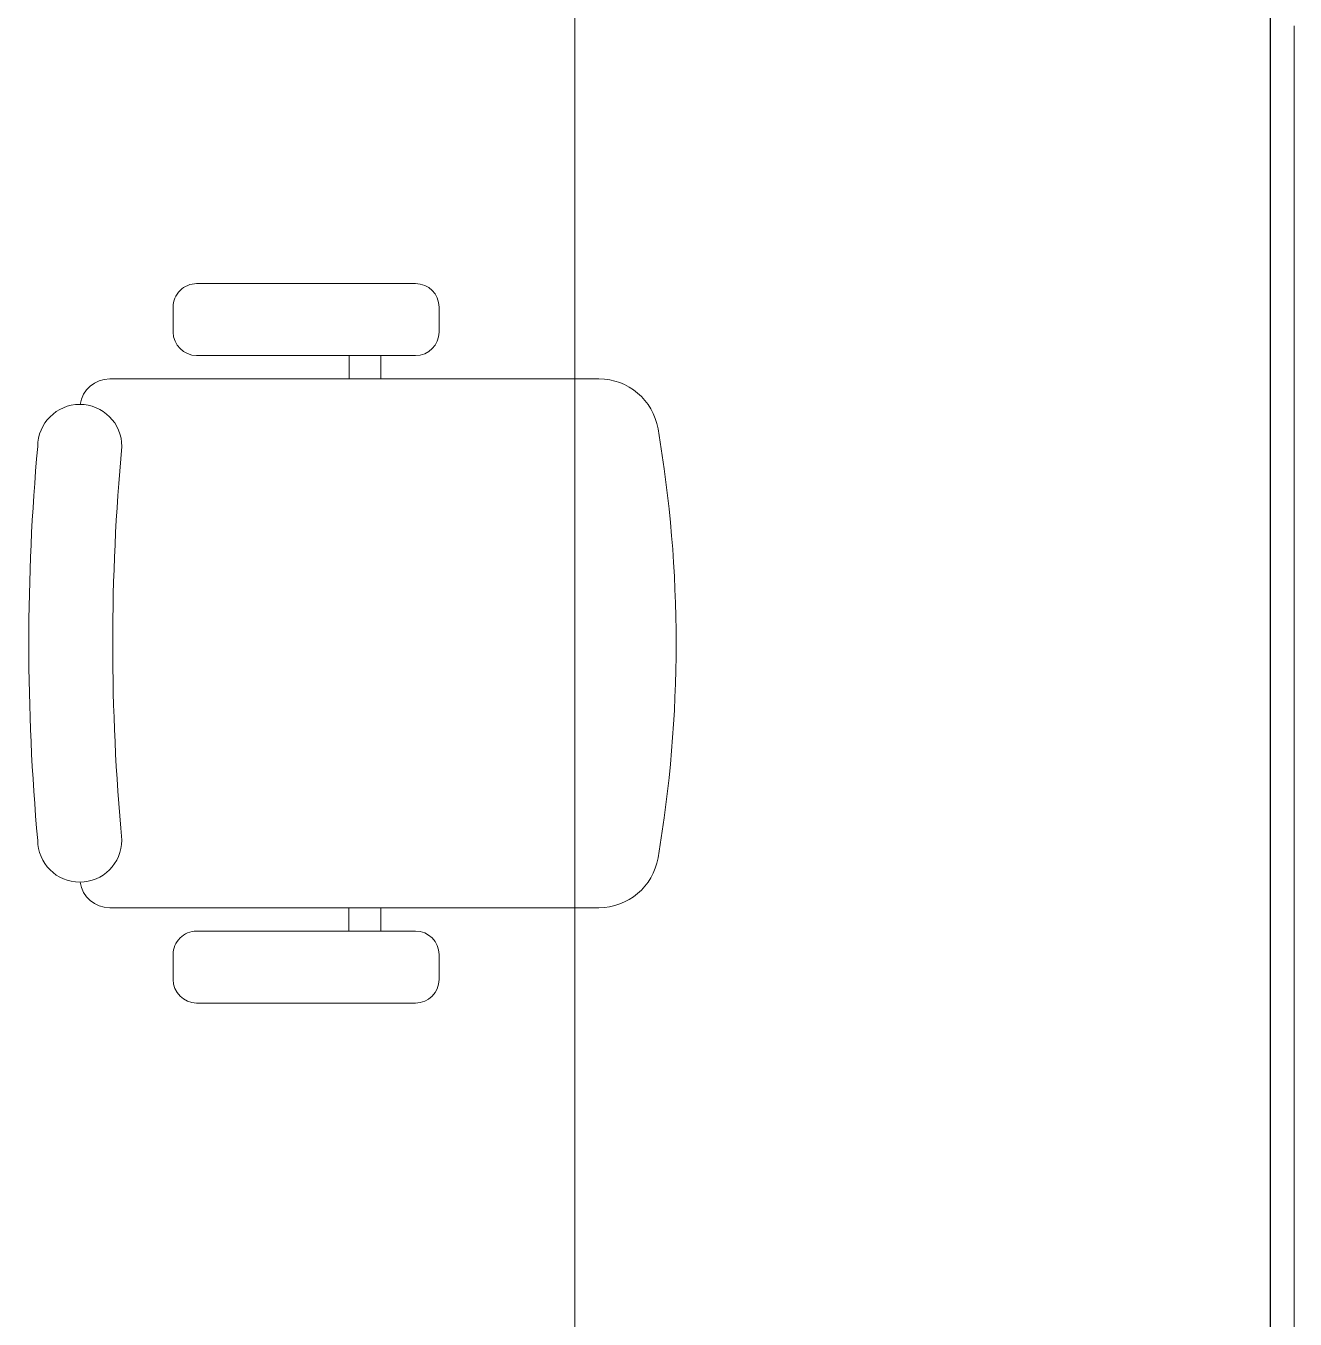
# Model space of a CAD drawing. Header units: metres. Extents: x -18745 to 220762, y -1579758 to -1356048.
# Drawn here: x 113975 to 115034, y -1434982 to -1433903 of the extents above; entities that cross this region are included whole.
import ezdxf

# ---------------------------------------------------------------- set-up
doc = ezdxf.new("R2010")
doc.units = ezdxf.units.M
doc.layers.get('0').update_dxf_attribs({"lineweight": 0})
doc.layers.add('A-100 - Copy$0$axes', color=8, linetype='Continuous')
for name, color, linetype, lineweight in [('A-100 - Copy$0$Medical Equipment and Furniture', 8, 'Continuous', 0), ('A-100 - Copy$0$NEW', 8, 'Continuous', 5), ('A-100 - Copy$0$Walls', 8, 'Continuous', 0)]:
    doc.layers.add(name, color=color, linetype=linetype, lineweight=lineweight)

# ---------------------------------------------------------------- blocks, each defined once
blk = doc.blocks.new('*X66')
for p, q in [((5, 3), (5, 3)), ((5, 3), (5, 3)), ((5, 3), (5, 3)), ((5, 3), (5, 3)), ((5, 3), (5, 3)), ((5, 3), (5, 3)), ((5, 3), (5, 3)), ((5, 3), (5, 3)), ((5, 3), (5, 3)), ((5, 3), (5, 3)), ((5, 3), (5, 3)), ((5, 3), (5, 3)), ((5, 3), (5, 3)), ((5, 3), (5, 3)), ((5, 3), (5, 3)), ((5, 3), (5, 3)), ((5, 3), (5, 3)), ((5, 3), (5, 3)), ((5, 3), (5, 3)), ((5, 3), (5, 3)), ((5, 3), (5, 3)), ((5, 3), (5, 3)), ((5, 3), (5, 3)), ((5, 3), (5, 3)), ((5, 3), (5, 3)), ((5, 3), (5, 3)), ((5, 3), (5, 3)), ((5, 3), (5, 3)), ((5, 3), (5, 3)), ((5, 3), (5, 3)), ((5, 3), (5, 3)), ((5, 3), (5, 3)), ((5, 3), (5, 3)), ((5, 3), (5, 3)), ((5, 3), (5, 3)), ((5, 3), (5, 3)), ((5, 3), (5, 3)), ((5, 3), (5, 3)), ((5, 3), (5, 3)), ((5, 3), (5, 3)), ((5, 3), (5, 3)), ((5, 3), (5, 3)), ((5, 3), (5, 3)), ((5, 3), (5, 3)), ((5, 3), (5, 3)), ((5, 3), (5, 3)), ((5, 3), (5, 3)), ((5, 3), (5, 3)), ((5, 3), (5, 3)), ((5, 3), (5, 3)), ((5, 3), (5, 3)), ((5, 3), (5, 3)), ((5, 3), (5, 3)), ((5, 3), (5, 3)), ((5, 3), (5, 3)), ((5, 3), (5, 3)), ((5, 3), (5, 3)), ((5, 3), (5, 3)), ((5, 3), (5, 3)), ((5, 3), (5, 3)), ((5, 3), (5, 3)), ((5, 3), (5, 3)), ((5, 3), (5, 3)), ((5, 3), (5, 3)), ((5, 3), (5, 3)), ((5, 3), (5, 3)), ((6, 3), (5, 3)), ((5, 3), (5, 3)), ((6, 3), (5, 3)), ((5, 3), (5, 3)), ((6, 3), (5, 3)), ((5, 3), (5, 3)), ((6, 3), (5, 3)), ((5, 3), (5, 3)), ((5, 3), (5, 3)), ((5, 3), (5, 3)), ((5, 3), (5, 3)), ((5, 3), (5, 3)), ((5, 3), (5, 3)), ((5, 3), (5, 3)), ((5, 3), (5, 3)), ((5, 3), (5, 3)), ((5, 3), (5, 3)), ((5, 3), (5, 3)), ((5, 3), (5, 3)), ((5, 3), (5, 3)), ((5, 3), (5, 3)), ((5, 3), (5, 3)), ((5, 3), (5, 3)), ((5, 3), (5, 3)), ((5, 3), (5, 3)), ((5, 3), (5, 3)), ((5, 3), (5, 3)), ((5, 3), (5, 3)), ((5, 3), (5, 3)), ((5, 3), (5, 3)), ((6, 3), (6, 3)), ((6, 3), (6, 3)), ((6, 3), (6, 3)), ((6, 3), (6, 3)), ((6, 3), (6, 3)), ((6, 3), (6, 3)), ((6, 3), (6, 3)), ((6, 3), (6, 3)), ((6, 3), (6, 3)), ((6, 3), (6, 3)), ((6, 3), (6, 3)), ((6, 3), (6, 3)), ((6, 3), (6, 3)), ((6, 3), (6, 3)), ((6, 3), (6, 3)), ((6, 3), (6, 3)), ((6, 3), (6, 3)), ((6, 3), (6, 3)), ((6, 3), (6, 3)), ((6, 3), (6, 3)), ((6, 3), (6, 3)), ((6, 3), (6, 3)), ((6, 3), (6, 3)), ((6, 3), (6, 3)), ((6, 3), (6, 3)), ((6, 3), (6, 3)), ((6, 3), (6, 3)), ((6, 3), (6, 3)), ((6, 3), (6, 3)), ((6, 3), (6, 3)), ((6, 3), (6, 3)), ((6, 3), (6, 3)), ((6, 3), (6, 3)), ((6, 3), (6, 3)), ((6, 3), (6, 3)), ((6, 3), (6, 3)), ((6, 3), (6, 3)), ((6, 3), (6, 3)), ((6, 3), (6, 3)), ((6, 3), (6, 3)), ((6, 3), (6, 3)), ((6, 3), (6, 3)), ((6, 3), (6, 3)), ((6, 3), (6, 3)), ((6, 3), (6, 3)), ((6, 3), (6, 3)), ((6, 3), (6, 3)), ((6, 3), (6, 3)), ((6, 3), (6, 3)), ((6, 3), (6, 3)), ((6, 3), (6, 3)), ((6, 3), (6, 3)), ((6, 3), (6, 3)), ((6, 3), (6, 3)), ((6, 3), (6, 3)), ((6, 3), (6, 3)), ((6, 3), (6, 3)), ((6, 3), (6, 3)), ((6, 3), (6, 3)), ((6, 3), (6, 3)), ((6, 3), (6, 3)), ((6, 3), (6, 3)), ((6, 3), (6, 3)), ((6, 3), (6, 3)), ((6, 3), (6, 3)), ((6, 3), (6, 3)), ((6, 3), (6, 3)), ((6, 3), (6, 3)), ((6, 3), (6, 3)), ((6, 3), (6, 3)), ((6, 3), (6, 3)), ((6, 3), (6, 3)), ((6, 3), (6, 3)), ((6, 3), (6, 3)), ((6, 3), (6, 3)), ((6, 3), (6, 3)), ((6, 3), (6, 3)), ((6, 3), (6, 3)), ((6, 3), (6, 3)), ((6, 3), (6, 3)), ((6, 3), (6, 3)), ((6, 3), (6, 3)), ((6, 3), (6, 3)), ((6, 3), (6, 3)), ((6, 3), (6, 3)), ((6, 3), (6, 3)), ((6, 3), (6, 3)), ((6, 3), (6, 3)), ((6, 3), (6, 3)), ((6, 3), (6, 3)), ((6, 3), (6, 3)), ((6, 3), (6, 3)), ((6, 3), (6, 3)), ((6, 3), (6, 3)), ((6, 3), (6, 3)), ((6, 3), (6, 3)), ((6, 3), (6, 3)), ((6, 3), (6, 3)), ((6, 3), (6, 3)), ((6, 3), (6, 3)), ((6, 3), (6, 3)), ((6, 3), (6, 3)), ((6, 3), (6, 3)), ((6, 3), (6, 3)), ((6, 3), (6, 3)), ((6, 3), (6, 3)), ((6, 3), (6, 3)), ((6, 3), (6, 3)), ((6, 3), (6, 3)), ((6, 3), (6, 3)), ((6, 3), (6, 3)), ((6, 3), (6, 3)), ((6, 3), (6, 3)), ((6, 3), (6, 3)), ((6, 3), (6, 3)), ((6, 3), (6, 3)), ((6, 3), (6, 3)), ((6, 3), (6, 3)), ((6, 3), (6, 3)), ((6, 3), (6, 3)), ((6, 3), (6, 3)), ((6, 3), (6, 3)), ((6, 3), (6, 3)), ((6, 3), (6, 3)), ((6, 3), (6, 3)), ((6, 3), (6, 3)), ((6, 3), (6, 3)), ((6, 3), (6, 3)), ((6, 3), (6, 3)), ((6, 3), (6, 3)), ((6, 3), (6, 3)), ((6, 3), (6, 3)), ((6, 3), (6, 3)), ((6, 3), (6, 3)), ((6, 3), (6, 3)), ((6, 3), (6, 3)), ((6, 3), (6, 3)), ((6, 3), (6, 3)), ((6, 3), (6, 3)), ((6, 3), (6, 3)), ((6, 3), (6, 3)), ((6, 3), (6, 3)), ((6, 3), (6, 3)), ((6, 3), (6, 3)), ((6, 3), (6, 3)), ((6, 3), (6, 3)), ((6, 3), (6, 3)), ((6, 3), (6, 3)), ((6, 3), (6, 3)), ((6, 3), (6, 3)), ((6, 3), (6, 3)), ((6, 3), (6, 3)), ((6, 3), (6, 3)), ((6, 3), (6, 3)), ((6, 3), (6, 3)), ((6, 3), (6, 3)), ((6, 3), (6, 3)), ((6, 3), (6, 3)), ((6, 3), (6, 3)), ((6, 3), (6, 3)), ((6, 3), (6, 3)), ((6, 3), (6, 3)), ((6, 3), (6, 3)), ((6, 3), (6, 3)), ((6, 3), (6, 3)), ((6, 3), (6, 3)), ((6, 3), (6, 3)), ((6, 3), (6, 3)), ((6, 3), (6, 3)), ((6, 3), (6, 3)), ((6, 3), (6, 3)), ((6, 3), (6, 3)), ((6, 3), (6, 3)), ((6, 3), (6, 3)), ((6, 3), (6, 3)), ((6, 3), (6, 3)), ((6, 3), (6, 3)), ((6, 3), (6, 3)), ((6, 3), (6, 3)), ((6, 3), (6, 3)), ((6, 3), (6, 3)), ((6, 3), (6, 3)), ((6, 3), (6, 3)), ((6, 3), (6, 3)), ((6, 3), (6, 3)), ((6, 3), (6, 3)), ((6, 3), (6, 3)), ((6, 3), (6, 3)), ((6, 3), (6, 3)), ((6, 3), (6, 3)), ((6, 3), (6, 3)), ((6, 3), (6, 3)), ((6, 3), (6, 3)), ((6, 3), (6, 3)), ((6, 3), (6, 3)), ((6, 3), (6, 3)), ((6, 3), (6, 3)), ((6, 3), (6, 3)), ((6, 3), (6, 3)), ((6, 3), (6, 3)), ((6, 3), (6, 3)), ((6, 3), (6, 3)), ((6, 3), (6, 3)), ((6, 3), (6, 3)), ((6, 3), (5, 3)), ((6, 3), (5, 3)), ((6, 3), (5, 3)), ((6, 3), (5, 3)), ((6, 3), (5, 3)), ((6, 3), (6, 3)), ((6, 3), (6, 3)), ((6, 3), (6, 3)), ((6, 3), (6, 3)), ((6, 3), (6, 3)), ((6, 3), (6, 3)), ((6, 3), (6, 3)), ((6, 3), (6, 3)), ((6, 3), (6, 3)), ((6, 3), (6, 3)), ((6, 3), (6, 3)), ((6, 3), (6, 3)), ((6, 3), (6, 3)), ((6, 3), (6, 3)), ((6, 3), (6, 3)), ((6, 3), (6, 3)), ((6, 3), (6, 3)), ((6, 3), (6, 3)), ((6, 3), (6, 3)), ((6, 3), (6, 3)), ((6, 3), (6, 3)), ((6, 3), (6, 3)), ((6, 3), (6, 3)), ((6, 3), (6, 3)), ((6, 3), (6, 3)), ((6, 3), (6, 3)), ((6, 3), (6, 3)), ((6, 3), (6, 3)), ((6, 3), (6, 3)), ((6, 3), (6, 3)), ((6, 3), (6, 3)), ((6, 3), (6, 3)), ((6, 3), (6, 3)), ((6, 3), (6, 3)), ((6, 3), (6, 3)), ((6, 3), (6, 3)), ((6, 3), (6, 3)), ((6, 3), (6, 3)), ((6, 3), (6, 3)), ((6, 3), (6, 3)), ((6, 3), (6, 3)), ((6, 3), (6, 3)), ((6, 3), (6, 3)), ((6, 3), (6, 3)), ((6, 3), (6, 3)), ((6, 3), (6, 3)), ((6, 3), (6, 3)), ((6, 3), (6, 3)), ((6, 3), (6, 3)), ((6, 3), (6, 3)), ((6, 3), (6, 3)), ((6, 3), (6, 3)), ((6, 3), (6, 3)), ((6, 3), (6, 3)), ((6, 3), (6, 3)), ((6, 3), (6, 3)), ((6, 3), (6, 3)), ((6, 3), (6, 3)), ((6, 3), (6, 3)), ((6, 3), (6, 3)), ((6, 3), (6, 3)), ((6, 3), (6, 3)), ((6, 3), (6, 3)), ((6, 3), (6, 3)), ((6, 3), (6, 3)), ((6, 3), (6, 3)), ((6, 3), (6, 3)), ((6, 3), (6, 3)), ((6, 3), (6, 3)), ((6, 3), (6, 3)), ((6, 3), (6, 3)), ((6, 3), (6, 3)), ((6, 3), (6, 3)), ((6, 3), (6, 3)), ((6, 3), (6, 3)), ((6, 3), (6, 3)), ((6, 3), (6, 3)), ((6, 3), (6, 3)), ((6, 3), (6, 3)), ((6, 3), (6, 3)), ((6, 3), (6, 3)), ((6, 3), (6, 3)), ((6, 3), (6, 3)), ((6, 3), (6, 3)), ((6, 3), (6, 3)), ((6, 3), (6, 3)), ((6, 3), (6, 3)), ((6, 3), (6, 3)), ((6, 3), (6, 3)), ((6, 3), (6, 3)), ((6, 3), (6, 3)), ((6, 3), (6, 3)), ((6, 3), (6, 3)), ((6, 3), (6, 3)), ((6, 3), (6, 3)), ((6, 3), (6, 3)), ((6, 3), (6, 3)), ((6, 3), (6, 3)), ((6, 3), (6, 3)), ((6, 3), (6, 3)), ((6, 3), (6, 3)), ((6, 3), (6, 3)), ((6, 3), (6, 3)), ((6, 3), (6, 3)), ((6, 3), (6, 3)), ((6, 3), (6, 3)), ((6, 3), (6, 3)), ((6, 3), (6, 3)), ((6, 3), (6, 3)), ((6, 3), (6, 3)), ((6, 3), (6, 3)), ((6, 3), (6, 3)), ((6, 3), (6, 3)), ((6, 3), (6, 3)), ((6, 3), (6, 3)), ((6, 3), (6, 3)), ((6, 3), (6, 3)), ((6, 3), (6, 3)), ((6, 3), (6, 3)), ((6, 3), (6, 3)), ((6, 3), (6, 3)), ((6, 3), (6, 3)), ((6, 3), (6, 3)), ((6, 3), (6, 3)), ((6, 3), (6, 3)), ((6, 3), (6, 3)), ((6, 3), (6, 3)), ((6, 3), (6, 3)), ((6, 3), (6, 3)), ((6, 3), (6, 3)), ((6, 3), (6, 3)), ((6, 3), (6, 3)), ((6, 3), (6, 3)), ((6, 3), (6, 3)), ((6, 3), (6, 3)), ((6, 3), (6, 3)), ((6, 3), (6, 3)), ((6, 3), (6, 3)), ((6, 3), (6, 3)), ((6, 3), (6, 3)), ((6, 3), (6, 3)), ((6, 3), (6, 3)), ((6, 3), (6, 3)), ((6, 3), (6, 3)), ((6, 3), (6, 3)), ((6, 3), (6, 3)), ((6, 3), (6, 3)), ((6, 3), (6, 3)), ((6, 3), (6, 3)), ((6, 3), (6, 3)), ((6, 3), (6, 3)), ((6, 3), (6, 3)), ((6, 3), (6, 3)), ((6, 3), (6, 3)), ((6, 3), (6, 3)), ((6, 3), (6, 3)), ((6, 3), (6, 3)), ((6, 3), (6, 3)), ((6, 3), (6, 3)), ((6, 3), (6, 3)), ((6, 3), (6, 3)), ((6, 3), (6, 3)), ((6, 3), (6, 3)), ((6, 3), (6, 3)), ((6, 3), (6, 3)), ((6, 3), (6, 3)), ((6, 3), (6, 3)), ((6, 3), (6, 3)), ((6, 3), (6, 3)), ((6, 3), (6, 3)), ((6, 3), (6, 3)), ((6, 3), (6, 3)), ((6, 3), (6, 3)), ((6, 3), (6, 3)), ((6, 3), (6, 3)), ((6, 3), (6, 3)), ((6, 3), (6, 3)), ((6, 3), (6, 3)), ((6, 3), (6, 3)), ((6, 3), (6, 3)), ((6, 3), (6, 3)), ((6, 3), (6, 3)), ((6, 3), (6, 3)), ((6, 3), (6, 3)), ((6, 3), (6, 3)), ((6, 3), (6, 3)), ((6, 3), (6, 3)), ((6, 3), (6, 3)), ((6, 3), (6, 3)), ((6, 3), (6, 3)), ((6, 3), (6, 3)), ((6, 3), (6, 3)), ((6, 3), (6, 3)), ((6, 3), (6, 3)), ((6, 3), (6, 3)), ((6, 3), (6, 3)), ((6, 3), (6, 3)), ((6, 3), (6, 3)), ((6, 3), (6, 3)), ((6, 3), (6, 3)), ((6, 3), (6, 3)), ((6, 3), (6, 3)), ((6, 3), (6, 3)), ((6, 3), (6, 3)), ((6, 3), (6, 3)), ((6, 3), (6, 3)), ((6, 3), (6, 3)), ((6, 3), (6, 3)), ((6, 3), (6, 3)), ((6, 3), (6, 3)), ((6, 3), (6, 3)), ((6, 3), (6, 3)), ((6, 3), (6, 3)), ((6, 3), (6, 3)), ((6, 3), (6, 3)), ((6, 3), (6, 3)), ((6, 3), (6, 3)), ((6, 3), (6, 3)), ((6, 3), (6, 3)), ((6, 3), (6, 3)), ((6, 3), (6, 3)), ((6, 3), (6, 3)), ((6, 3), (6, 3)), ((6, 3), (6, 3)), ((6, 3), (6, 3)), ((6, 3), (6, 3)), ((6, 3), (6, 3)), ((6, 3), (6, 3)), ((6, 3), (6, 3)), ((6, 3), (6, 3)), ((6, 3), (6, 3)), ((6, 3), (6, 3)), ((6, 3), (6, 3)), ((6, 3), (6, 3)), ((6, 3), (6, 3)), ((6, 3), (6, 3)), ((6, 3), (6, 3)), ((6, 3), (6, 3)), ((6, 3), (6, 3)), ((6, 3), (6, 3)), ((6, 3), (6, 3)), ((6, 3), (6, 3)), ((6, 3), (6, 3)), ((6, 3), (6, 3)), ((6, 3), (6, 3)), ((6, 3), (6, 3)), ((6, 3), (6, 3)), ((6, 3), (6, 3)), ((6, 3), (6, 3)), ((6, 3), (6, 3)), ((6, 3), (6, 3)), ((6, 3), (6, 3)), ((6, 3), (6, 3)), ((6, 3), (6, 3)), ((6, 3), (6, 3)), ((6, 3), (6, 3)), ((6, 3), (6, 3)), ((6, 3), (6, 3)), ((6, 3), (6, 3)), ((6, 3), (6, 3)), ((6, 3), (6, 3)), ((6, 3), (6, 3)), ((6, 3), (6, 3)), ((6, 3), (6, 3)), ((6, 3), (6, 3)), ((6, 3), (6, 3)), ((6, 3), (6, 3)), ((6, 3), (6, 3)), ((6, 3), (6, 3)), ((6, 3), (6, 3)), ((6, 3), (6, 3)), ((6, 3), (6, 3)), ((6, 3), (6, 3)), ((6, 3), (6, 3)), ((6, 3), (6, 3)), ((6, 3), (6, 3)), ((6, 3), (6, 3)), ((6, 3), (6, 3)), ((6, 3), (6, 3)), ((6, 3), (6, 3)), ((6, 3), (6, 3)), ((6, 3), (6, 3)), ((6, 3), (6, 3)), ((6, 3), (6, 3)), ((6, 3), (6, 3)), ((6, 3), (6, 3)), ((6, 3), (6, 3)), ((6, 3), (6, 3)), ((6, 3), (6, 3)), ((6, 3), (6, 3)), ((6, 3), (6, 3)), ((6, 3), (6, 3)), ((6, 3), (6, 3)), ((6, 3), (6, 3)), ((6, 3), (6, 3)), ((6, 3), (6, 3)), ((6, 3), (6, 3)), ((6, 3), (6, 3)), ((6, 3), (6, 3)), ((6, 3), (6, 3)), ((6, 3), (6, 3)), ((6, 3), (6, 3)), ((6, 3), (6, 3)), ((6, 3), (6, 3)), ((6, 3), (6, 3)), ((6, 3), (6, 3)), ((6, 3), (6, 3)), ((6, 3), (6, 3)), ((6, 3), (6, 3)), ((6, 3), (6, 3)), ((6, 3), (6, 3)), ((6, 3), (6, 3)), ((6, 3), (6, 3)), ((6, 3), (6, 3)), ((6, 3), (6, 3)), ((6, 3), (6, 3)), ((6, 3), (6, 3))]:
    blk.add_line(p, q)
blk = doc.blocks.new('*X67')
for p, q in [((13, 1), (13, 1)), ((13, 1), (13, 1)), ((13, 1), (13, 1)), ((13, 1), (13, 1)), ((13, 1), (13, 1)), ((13, 1), (13, 1)), ((13, 1), (13, 1)), ((13, 1), (13, 1)), ((13, 1), (13, 1)), ((13, 1), (13, 1)), ((13, 1), (13, 1)), ((13, 1), (13, 1)), ((13, 1), (13, 1)), ((13, 1), (13, 1)), ((13, 1), (13, 1)), ((13, 1), (14, 1)), ((13, 1), (14, 1)), ((13, 1), (14, 1)), ((13, 1), (13, 1)), ((13, 1), (13, 1)), ((13, 1), (13, 1)), ((13, 1), (13, 1)), ((13, 1), (13, 1)), ((13, 1), (13, 1)), ((13, 1), (13, 1)), ((13, 1), (13, 1)), ((13, 1), (13, 1)), ((13, 1), (13, 1)), ((13, 1), (13, 1)), ((13, 1), (13, 1)), ((13, 1), (13, 1)), ((13, 1), (13, 1)), ((13, 1), (13, 1)), ((13, 1), (13, 1)), ((13, 1), (13, 1)), ((13, 1), (13, 1)), ((13, 1), (13, 1)), ((13, 1), (13, 1)), ((13, 1), (13, 1)), ((13, 1), (13, 1)), ((13, 1), (13, 1)), ((13, 1), (13, 1)), ((13, 1), (13, 1)), ((13, 1), (13, 1)), ((13, 1), (13, 1)), ((13, 1), (13, 1)), ((13, 1), (13, 1)), ((13, 1), (13, 1)), ((13, 1), (13, 1)), ((13, 1), (13, 1)), ((13, 1), (13, 1)), ((13, 1), (13, 1)), ((13, 1), (13, 1)), ((13, 1), (13, 1)), ((13, 1), (13, 1)), ((13, 1), (13, 1)), ((13, 1), (13, 1)), ((13, 1), (13, 1)), ((13, 1), (13, 1)), ((13, 1), (13, 1)), ((13, 1), (13, 1)), ((13, 1), (13, 1)), ((13, 1), (13, 1)), ((13, 1), (13, 1)), ((13, 1), (13, 1)), ((13, 1), (13, 1)), ((13, 1), (13, 1)), ((13, 1), (13, 1)), ((13, 1), (13, 1)), ((13, 1), (13, 1)), ((13, 1), (13, 1)), ((13, 1), (13, 1)), ((13, 1), (13, 1)), ((13, 1), (13, 1)), ((13, 1), (13, 1)), ((13, 1), (13, 1)), ((13, 1), (13, 1)), ((13, 1), (13, 1)), ((13, 1), (13, 1)), ((13, 1), (13, 1)), ((13, 1), (13, 1)), ((13, 1), (13, 1)), ((13, 1), (13, 1)), ((13, 1), (13, 1)), ((13, 1), (13, 1)), ((13, 1), (13, 1)), ((13, 1), (13, 1)), ((13, 1), (13, 1)), ((13, 1), (13, 1)), ((13, 1), (13, 1)), ((13, 1), (13, 1)), ((13, 1), (13, 1)), ((13, 1), (13, 1)), ((13, 1), (13, 1)), ((13, 1), (13, 1)), ((13, 1), (13, 1)), ((13, 1), (13, 1)), ((13, 1), (13, 1)), ((13, 1), (13, 1)), ((13, 1), (13, 1)), ((13, 1), (13, 1)), ((13, 1), (13, 1)), ((13, 1), (13, 1)), ((13, 1), (13, 1)), ((13, 1), (13, 1)), ((13, 1), (13, 1)), ((13, 1), (13, 1)), ((13, 1), (13, 1)), ((13, 1), (13, 1)), ((13, 1), (13, 1)), ((13, 1), (13, 1)), ((13, 1), (13, 1)), ((13, 1), (13, 1)), ((13, 1), (13, 1)), ((13, 1), (13, 1)), ((13, 1), (13, 1)), ((13, 1), (13, 1)), ((13, 1), (13, 1)), ((13, 1), (13, 1)), ((13, 1), (13, 1)), ((13, 1), (13, 1)), ((13, 1), (13, 1)), ((13, 1), (13, 1)), ((13, 1), (14, 1)), ((13, 0), (13, 0)), ((13, 0), (13, 0)), ((13, 0), (13, 0)), ((13, 0), (13, 0)), ((13, 0), (13, 0)), ((13, 0), (13, 0)), ((13, 0), (13, 0)), ((13, 0), (13, 0)), ((13, 0), (13, 0)), ((13, 0), (13, 0)), ((13, 0), (13, 0)), ((13, 0), (13, 0)), ((13, 0), (13, 0)), ((13, 0), (13, 0)), ((13, 0), (13, 0)), ((13, 0), (13, 0)), ((13, 0), (13, 0)), ((13, 0), (13, 0)), ((13, 0), (13, 0)), ((13, 0), (13, 0)), ((13, 0), (13, 0)), ((13, 0), (13, 0)), ((13, 0), (13, 0)), ((13, 0), (13, 0)), ((13, 0), (13, 0)), ((13, 0), (13, 0)), ((13, 0), (13, 0)), ((13, 0), (13, 0)), ((13, 0), (13, 0)), ((13, 0), (13, 0)), ((13, 0), (13, 0)), ((13, 0), (13, 0)), ((13, 0), (13, 0)), ((13, 0), (13, 0)), ((13, 0), (13, 0)), ((13, 0), (13, 0)), ((13, 0), (13, 0)), ((13, 0), (13, 0)), ((13, 0), (13, 0)), ((13, 0), (13, 0)), ((13, 0), (13, 0)), ((13, 0), (13, 0)), ((13, 0), (13, 0)), ((13, 0), (13, 0)), ((13, 0), (13, 0)), ((13, 0), (13, 0)), ((13, 0), (13, 0)), ((13, 0), (13, 0)), ((13, 0), (14, 0)), ((13, 0), (14, 0)), ((13, 0), (13, 0)), ((13, 0), (14, 0)), ((14, 1), (14, 1)), ((14, 1), (14, 1)), ((14, 1), (14, 1)), ((14, 1), (14, 1)), ((14, 1), (14, 1)), ((14, 1), (14, 1)), ((14, 1), (14, 1)), ((14, 1), (14, 1)), ((14, 1), (14, 1)), ((14, 1), (14, 1)), ((14, 1), (14, 1)), ((14, 1), (14, 1)), ((14, 1), (14, 1)), ((14, 1), (14, 1)), ((14, 1), (14, 1)), ((14, 1), (14, 1)), ((14, 1), (14, 1)), ((14, 1), (14, 1)), ((14, 1), (14, 1)), ((14, 1), (14, 1)), ((14, 1), (14, 1)), ((14, 1), (14, 1)), ((14, 1), (14, 1)), ((14, 1), (14, 1)), ((14, 1), (14, 1)), ((14, 1), (14, 1)), ((14, 1), (14, 1)), ((14, 1), (14, 1)), ((14, 1), (14, 1)), ((14, 1), (14, 1)), ((14, 1), (14, 1)), ((14, 1), (14, 1)), ((14, 1), (14, 1)), ((14, 1), (14, 1)), ((14, 1), (14, 1)), ((14, 1), (14, 1)), ((14, 1), (14, 1)), ((14, 1), (14, 1)), ((14, 1), (14, 1)), ((14, 1), (14, 1)), ((14, 1), (14, 1)), ((14, 1), (14, 1)), ((14, 1), (14, 1)), ((14, 1), (14, 1)), ((14, 1), (14, 1)), ((14, 1), (14, 1)), ((14, 1), (14, 1)), ((14, 1), (14, 1)), ((14, 1), (14, 1)), ((14, 1), (14, 1)), ((14, 1), (14, 1)), ((14, 1), (14, 1)), ((14, 1), (14, 1)), ((14, 1), (14, 1)), ((14, 1), (14, 1)), ((14, 1), (14, 1)), ((14, 1), (14, 1)), ((14, 1), (14, 1)), ((14, 1), (14, 1)), ((14, 1), (14, 1)), ((14, 1), (14, 1)), ((14, 1), (14, 1)), ((14, 1), (14, 1)), ((14, 1), (14, 1)), ((14, 1), (14, 1)), ((14, 1), (14, 1)), ((14, 1), (14, 1)), ((14, 1), (14, 1)), ((14, 1), (14, 1)), ((14, 1), (14, 1)), ((14, 1), (14, 1)), ((14, 1), (14, 1)), ((14, 1), (14, 1)), ((14, 1), (14, 1)), ((14, 1), (14, 1)), ((14, 1), (14, 1)), ((14, 1), (14, 1)), ((14, 1), (14, 1)), ((14, 1), (14, 1)), ((14, 1), (14, 1)), ((14, 1), (14, 1)), ((14, 1), (14, 1)), ((14, 1), (14, 1)), ((14, 1), (14, 1)), ((14, 1), (14, 1)), ((14, 1), (14, 1)), ((14, 1), (14, 1)), ((14, 1), (14, 1)), ((14, 1), (14, 1)), ((14, 1), (14, 1)), ((14, 1), (14, 1)), ((14, 1), (14, 1)), ((14, 1), (14, 1)), ((14, 1), (14, 1)), ((14, 0), (14, 0)), ((14, 0), (14, 0)), ((14, 0), (14, 0)), ((14, 0), (14, 0)), ((14, 0), (14, 0)), ((14, 0), (14, 0)), ((14, 0), (14, 0)), ((14, 0), (14, 0)), ((14, 0), (14, 0)), ((14, 0), (14, 0)), ((14, 0), (14, 0)), ((14, 0), (14, 0)), ((14, 0), (14, 0)), ((14, 0), (14, 0)), ((14, 0), (14, 0)), ((14, 0), (14, 0)), ((14, 0), (14, 0)), ((14, 0), (14, 0)), ((14, 0), (14, 0)), ((14, 0), (14, 0)), ((14, 0), (14, 0)), ((14, 0), (14, 0)), ((14, 0), (14, 0)), ((14, 0), (14, 0)), ((14, 0), (14, 0)), ((14, 0), (14, 0)), ((14, 0), (14, 0)), ((14, 0), (14, 0)), ((14, 0), (14, 0)), ((14, 0), (14, 0)), ((14, 0), (14, 0)), ((14, 0), (14, 0)), ((14, 0), (14, 0)), ((14, 0), (14, 0)), ((14, 0), (14, 0)), ((14, 0), (14, 0)), ((14, 0), (14, 0)), ((14, 0), (14, 0)), ((14, 0), (14, 0)), ((14, 0), (14, 0)), ((14, 0), (14, 0)), ((14, 0), (14, 0)), ((14, 0), (14, 0)), ((14, 0), (14, 0)), ((14, 0), (14, 0)), ((14, 0), (14, 0)), ((14, 0), (14, 0)), ((14, 0), (14, 0)), ((13, 0), (13, 0)), ((13, 0), (14, 0)), ((13, 0), (13, 0)), ((13, 0), (14, 0)), ((13, 0), (13, 0)), ((13, 0), (14, 0)), ((13, 0), (13, 0)), ((13, 0), (13, 0)), ((13, 0), (13, 0)), ((13, 0), (13, 0)), ((13, 0), (14, 0)), ((13, 0), (13, 0)), ((13, 0), (14, 0)), ((13, 0), (13, 0)), ((13, 0), (14, 0)), ((13, 0), (13, 0)), ((13, 0), (14, 0)), ((13, 0), (13, 0)), ((13, 0), (14, 0)), ((13, 0), (13, 0)), ((13, 0), (14, 0)), ((13, 0), (13, 0)), ((13, 0), (14, 0)), ((13, 0), (13, 0)), ((13, 0), (13, 0)), ((13, 0), (13, 0)), ((13, 0), (14, 0)), ((13, 0), (13, 0)), ((13, 0), (14, 0)), ((13, 0), (13, 0)), ((13, 0), (14, 0)), ((13, 0), (13, 0)), ((13, 0), (14, 0)), ((13, 0), (13, 0)), ((13, 0), (13, 0)), ((13, 0), (13, 0)), ((13, 0), (13, 0)), ((13, 0), (13, 0)), ((13, 0), (13, 0)), ((13, 0), (13, 0)), ((13, 0), (13, 0)), ((13, 0), (13, 0)), ((13, 0), (13, 0)), ((13, 0), (13, 0)), ((13, 0), (13, 0)), ((13, 0), (13, 0)), ((13, 0), (13, 0)), ((13, 0), (13, 0)), ((13, 0), (13, 0)), ((13, 0), (13, 0)), ((13, 0), (13, 0)), ((13, 0), (13, 0)), ((13, 0), (13, 0)), ((13, 0), (13, 0)), ((13, 0), (13, 0)), ((13, 0), (13, 0)), ((13, 0), (13, 0)), ((13, 0), (13, 0)), ((13, 0), (13, 0)), ((13, 0), (13, 0)), ((13, 0), (13, 0)), ((13, 0), (13, 0)), ((13, 0), (13, 0)), ((13, 0), (13, 0)), ((13, -1), (13, -1)), ((13, -1), (13, -1)), ((13, -1), (13, -1)), ((13, -1), (13, -1)), ((13, -1), (13, -1)), ((13, -1), (14, -1)), ((13, -1), (13, -1)), ((14, 0), (14, 0)), ((14, 0), (14, 0)), ((14, 0), (14, 0)), ((14, 0), (14, 0)), ((14, 0), (14, 0)), ((14, 0), (14, 0)), ((14, 0), (14, 0)), ((14, 0), (14, 0)), ((14, 0), (14, 0)), ((14, 0), (14, 0)), ((14, 0), (14, 0)), ((14, 0), (14, 0)), ((14, 0), (14, 0)), ((14, 0), (14, 0)), ((14, 0), (14, 0)), ((13, 0), (14, 0)), ((14, 0), (14, 0)), ((14, 0), (14, 0)), ((14, 0), (14, 0)), ((14, 0), (14, 0)), ((14, 0), (14, 0)), ((14, 0), (14, 0)), ((14, 0), (14, 0)), ((14, 0), (14, 0)), ((14, 0), (14, 0)), ((14, 0), (14, 0)), ((14, 0), (14, 0)), ((14, 0), (14, 0)), ((14, 0), (14, 0)), ((14, 0), (14, 0)), ((14, 0), (14, 0)), ((14, 0), (14, 0)), ((14, 0), (14, 0)), ((14, 0), (14, 0)), ((14, 0), (14, 0)), ((14, 0), (14, 0)), ((14, 0), (14, 0)), ((14, 0), (14, 0)), ((14, 0), (14, 0)), ((14, 0), (14, 0)), ((14, 0), (14, 0)), ((14, 0), (14, 0)), ((14, 0), (14, 0)), ((14, 0), (14, 0)), ((14, 0), (14, 0)), ((14, 0), (14, 0)), ((14, 0), (14, 0)), ((14, 0), (14, 0)), ((14, 0), (14, 0)), ((14, 0), (14, 0)), ((14, -1), (14, -1)), ((14, -1), (14, -1)), ((14, -1), (14, -1)), ((14, -1), (14, -1)), ((14, -1), (14, -1))]:
    blk.add_line(p, q)
blk = doc.blocks.new('A-100 - Copy$0$GF21018-P')
for p, q in [((-0.2207, 0.4756), (-0.2207, 0.0675)), ((0.2205, 0.4756), (0.2205, 0.0675)), ((-0.2806, 0.3422), (-0.2598, 0.3422)), ((0.2596, 0.3422), (0.2804, 0.3422)), ((-0.3002, 0.3226), (-0.3002, 0.14)), ((-0.2402, 0.3226), (-0.2402, 0.14)), ((0.24, 0.3226), (0.24, 0.14)), ((0.3, 0.3226), (0.3, 0.14)), ((-0.2402, 0.2937), (-0.2207, 0.2937)), ((0.2205, 0.2937), (0.24, 0.2937)), ((-0.2402, 0.2671), (-0.2207, 0.2671)), ((0.2205, 0.2671), (0.24, 0.2671)), ((-0.2806, 0.1204), (-0.2598, 0.1204)), ((0.2596, 0.1204), (0.2804, 0.1204))]:
    blk.add_line(p, q)
for points in [[(0.24, 0.2937), (0.24, 0.2937), (0.24, 0.2937), (0.24, 0.2937), (0.24, 0.2937), (0.24, 0.2937), (0.24, 0.2937), (0.24, 0.2937), (0.24, 0.2937), (0.24, 0.2937), (0.24, 0.2937), (0.24, 0.2937), (0.24, 0.2937), (0.24, 0.2937), (0.24, 0.2937), (0.24, 0.2937), (0.24, 0.2937), (0.24, 0.2937), (0.24, 0.2937), (0.24, 0.2937), (0.24, 0.2937), (0.24, 0.2937), (0.24, 0.2937), (0.24, 0.2937), (0.24, 0.2937), (0.24, 0.2937), (0.24, 0.2937), (0.24, 0.2937), (0.24, 0.2937), (0.24, 0.2937), (0.24, 0.2937), (0.24, 0.2937), (0.24, 0.2937), (0.24, 0.2937), (0.24, 0.2937), (0.24, 0.2937), (0.24, 0.2937), (0.24, 0.2937), (0.24, 0.2937), (0.24, 0.2937), (0.24, 0.2937), (0.24, 0.2937), (0.24, 0.2937), (0.24, 0.2937), (0.24, 0.2937), (0.24, 0.2937), (0.24, 0.2937), (0.24, 0.2937), (0.24, 0.2937), (0.24, 0.2937), (0.24, 0.2937), (0.24, 0.2937), (0.24, 0.2937), (0.24, 0.2937), (0.24, 0.2937), (0.24, 0.2937), (0.24, 0.2937), (0.24, 0.2937), (0.24, 0.2937), (0.24, 0.2937), (0.24, 0.2937), (0.24, 0.2937), (0.24, 0.2937), (0.24, 0.2937), (0.24, 0.2937), (0.24, 0.2937), (0.24, 0.2937), (0.24, 0.2937), (0.24, 0.2937), (0.24, 0.2937), (0.24, 0.2937), (0.24, 0.2937), (0.24, 0.2937), (0.24, 0.2937), (0.24, 0.2937), (0.24, 0.2937), (0.24, 0.2937), (0.24, 0.2937), (0.24, 0.2937), (0.24, 0.2937), (0.24, 0.2937), (0.24, 0.2937), (0.24, 0.2937), (0.24, 0.2937), (0.24, 0.2937), (0.24, 0.2937), (0.24, 0.2937), (0.24, 0.2937), (0.24, 0.2937), (0.24, 0.2937), (0.24, 0.2937), (0.24, 0.2937), (0.24, 0.2937), (0.24, 0.2937), (0.24, 0.2937), (0.24, 0.2937), (0.24, 0.2937), (0.24, 0.2937), (0.24, 0.2937), (0.24, 0.2937), (0.24, 0.2937), (0.24, 0.2937), (0.24, 0.2937), (0.24, 0.2937), (0.24, 0.2937), (0.24, 0.2937), (0.24, 0.2937), (0.24, 0.2937), (0.24, 0.2937), (0.24, 0.2937), (0.24, 0.2937), (0.24, 0.2937), (0.24, 0.2937), (0.24, 0.2937), (0.24, 0.2937), (0.24, 0.2937), (0.24, 0.2937), (0.24, 0.2937), (0.24, 0.2937), (0.24, 0.2937), (0.24, 0.2937), (0.24, 0.2937), (0.24, 0.2937), (0.24, 0.2937), (0.24, 0.2937), (0.24, 0.2937), (0.24, 0.2937), (0.24, 0.2937), (0.24, 0.2937), (0.24, 0.2937), (0.24, 0.2937), (0.24, 0.2937), (0.24, 0.2937), (0.24, 0.2937), (0.24, 0.2937), (0.24, 0.2937), (0.24, 0.2937), (0.24, 0.2937), (0.24, 0.2937), (0.24, 0.2937), (0.24, 0.2937), (0.24, 0.2937), (0.24, 0.2937), (0.24, 0.2937), (0.24, 0.2937), (0.24, 0.2937), (0.24, 0.2937), (0.24, 0.2937), (0.24, 0.2937), (0.24, 0.2937), (0.24, 0.2937), (0.24, 0.2937), (0.24, 0.2937), (0.24, 0.2937), (0.24, 0.2937), (0.24, 0.2937), (0.24, 0.2937), (0.24, 0.2937), (0.24, 0.2937), (0.24, 0.2937), (0.24, 0.2937), (0.24, 0.2937), (0.24, 0.2937), (0.24, 0.2937), (0.24, 0.2937), (0.24, 0.2937), (0.24, 0.2937), (0.24, 0.2937), (0.24, 0.2937), (0.24, 0.2937), (0.24, 0.2937), (0.24, 0.2937), (0.24, 0.2937), (0.24, 0.2937), (0.24, 0.2937), (0.24, 0.2937), (0.24, 0.2937), (0.24, 0.2937), (0.24, 0.2937), (0.24, 0.2937), (0.24, 0.2937), (0.24, 0.2937), (0.24, 0.2937), (0.24, 0.2937), (0.24, 0.2937), (0.24, 0.2937), (0.24, 0.2937), (0.24, 0.2937), (0.24, 0.2937), (0.24, 0.2937), (0.24, 0.2937), (0.24, 0.2937), (0.24, 0.2937), (0.24, 0.2937), (0.24, 0.2937), (0.24, 0.2937), (0.24, 0.2937), (0.24, 0.2937), (0.24, 0.2937), (0.24, 0.2937), (0.24, 0.2937), (0.24, 0.2937), (0.24, 0.2937), (0.24, 0.2937), (0.24, 0.2937), (0.24, 0.2937), (0.24, 0.2937), (0.24, 0.2937), (0.24, 0.2937), (0.24, 0.2937), (0.24, 0.2937), (0.24, 0.2937), (0.24, 0.2937), (0.24, 0.2937), (0.24, 0.2937), (0.24, 0.2937), (0.24, 0.2937), (0.24, 0.2937), (0.24, 0.2937), (0.24, 0.2937), (0.24, 0.2937), (0.24, 0.2937), (0.24, 0.2937), (0.24, 0.2937), (0.24, 0.2937), (0.24, 0.2937), (0.24, 0.2937), (0.24, 0.2937), (0.24, 0.2937), (0.24, 0.2937), (0.24, 0.2937), (0.24, 0.2937), (0.24, 0.2937), (0.24, 0.2937), (0.24, 0.2937), (0.24, 0.2937), (0.24, 0.2937), (0.24, 0.2937), (0.24, 0.2937), (0.24, 0.2937), (0.24, 0.2937), (0.24, 0.2937), (0.24, 0.2937), (0.24, 0.2937), (0.24, 0.2937), (0.24, 0.2937), (0.24, 0.2937), (0.24, 0.2937), (0.24, 0.2937), (0.24, 0.2937), (0.24, 0.2937), (0.24, 0.2937), (0.24, 0.2937), (0.24, 0.2937), (0.24, 0.2937), (0.24, 0.2937), (0.24, 0.2937), (0.24, 0.2937), (0.24, 0.2937), (0.24, 0.2937), (0.24, 0.2937), (0.24, 0.2937), (0.24, 0.2937), (0.24, 0.2937), (0.24, 0.2937), (0.24, 0.2937), (0.24, 0.2937), (0.24, 0.2937), (0.24, 0.2937), (0.24, 0.2937), (0.24, 0.2937), (0.24, 0.2937), (0.24, 0.2937), (0.24, 0.2937), (0.24, 0.2937), (0.24, 0.2937), (0.24, 0.2937)], [(0.24, 0.2937), (0.24, 0.2937), (0.24, 0.2937), (0.24, 0.2937), (0.24, 0.2937), (0.24, 0.2937), (0.24, 0.2937), (0.24, 0.2937), (0.24, 0.2937), (0.24, 0.2937), (0.24, 0.2937), (0.24, 0.2937), (0.24, 0.2937), (0.24, 0.2937), (0.24, 0.2937), (0.24, 0.2937), (0.24, 0.2937), (0.24, 0.2937), (0.24, 0.2937), (0.24, 0.2937), (0.24, 0.2937), (0.24, 0.2937), (0.24, 0.2937), (0.24, 0.2937), (0.24, 0.2937), (0.24, 0.2937), (0.24, 0.2937), (0.24, 0.2937), (0.24, 0.2937), (0.24, 0.2937), (0.24, 0.2937), (0.24, 0.2937), (0.24, 0.2937), (0.24, 0.2937), (0.24, 0.2937), (0.24, 0.2937), (0.24, 0.2937), (0.24, 0.2937), (0.24, 0.2937), (0.24, 0.2937), (0.24, 0.2937), (0.24, 0.2937), (0.24, 0.2937), (0.24, 0.2937), (0.24, 0.2937), (0.24, 0.2937), (0.24, 0.2937), (0.24, 0.2937), (0.24, 0.2937), (0.24, 0.2937), (0.24, 0.2937), (0.24, 0.2937), (0.24, 0.2937), (0.24, 0.2937), (0.24, 0.2937), (0.24, 0.2937), (0.24, 0.2937), (0.24, 0.2937), (0.24, 0.2937), (0.24, 0.2937), (0.24, 0.2937), (0.24, 0.2937), (0.24, 0.2937), (0.24, 0.2937), (0.24, 0.2937), (0.24, 0.2937), (0.24, 0.2937), (0.24, 0.2937), (0.24, 0.2937), (0.24, 0.2937), (0.24, 0.2937), (0.24, 0.2937), (0.24, 0.2937), (0.24, 0.2937), (0.24, 0.2937), (0.24, 0.2937), (0.24, 0.2937), (0.24, 0.2937), (0.24, 0.2937), (0.24, 0.2937), (0.24, 0.2937), (0.24, 0.2937), (0.24, 0.2937), (0.24, 0.2937), (0.24, 0.2937), (0.24, 0.2937), (0.24, 0.2937), (0.24, 0.2937), (0.24, 0.2937), (0.24, 0.2937), (0.24, 0.2937), (0.24, 0.2937), (0.24, 0.2937), (0.24, 0.2937), (0.24, 0.2937), (0.24, 0.2937), (0.24, 0.2937), (0.24, 0.2937), (0.24, 0.2937), (0.24, 0.2937), (0.24, 0.2937), (0.24, 0.2937), (0.24, 0.2937), (0.24, 0.2937), (0.24, 0.2937), (0.24, 0.2937), (0.24, 0.2937), (0.24, 0.2937), (0.24, 0.2937), (0.24, 0.2937), (0.24, 0.2937), (0.24, 0.2937), (0.24, 0.2937), (0.24, 0.2937), (0.24, 0.2937), (0.24, 0.2937), (0.24, 0.2937), (0.24, 0.2937), (0.24, 0.2937), (0.24, 0.2937), (0.24, 0.2937), (0.24, 0.2937), (0.24, 0.2937), (0.24, 0.2937), (0.24, 0.2937), (0.24, 0.2937), (0.24, 0.2937), (0.24, 0.2937), (0.24, 0.2937), (0.24, 0.2937), (0.24, 0.2937), (0.24, 0.2937), (0.24, 0.2937), (0.24, 0.2937), (0.24, 0.2937), (0.24, 0.2937), (0.24, 0.2937), (0.24, 0.2937), (0.24, 0.2937), (0.24, 0.2937), (0.24, 0.2937), (0.24, 0.2937), (0.24, 0.2937), (0.24, 0.2937), (0.24, 0.2937), (0.24, 0.2937), (0.24, 0.2937), (0.24, 0.2937), (0.24, 0.2937), (0.24, 0.2937), (0.24, 0.2937), (0.24, 0.2937), (0.24, 0.2937), (0.24, 0.2937), (0.24, 0.2937), (0.24, 0.2937), (0.24, 0.2937), (0.24, 0.2937), (0.24, 0.2937), (0.24, 0.2937), (0.24, 0.2937), (0.24, 0.2937), (0.24, 0.2937), (0.24, 0.2937), (0.24, 0.2937), (0.24, 0.2937), (0.24, 0.2937), (0.24, 0.2937), (0.24, 0.2937), (0.24, 0.2937), (0.24, 0.2937), (0.24, 0.2937), (0.24, 0.2937), (0.24, 0.2937), (0.24, 0.2937), (0.24, 0.2937), (0.24, 0.2937), (0.24, 0.2937), (0.24, 0.2937), (0.24, 0.2937), (0.24, 0.2937), (0.24, 0.2937), (0.24, 0.2937), (0.24, 0.2937), (0.24, 0.2937), (0.24, 0.2937), (0.24, 0.2937), (0.24, 0.2937), (0.24, 0.2937), (0.24, 0.2937), (0.24, 0.2937), (0.24, 0.2937), (0.24, 0.2937), (0.24, 0.2937), (0.24, 0.2937), (0.24, 0.2937), (0.24, 0.2937), (0.24, 0.2937), (0.24, 0.2937), (0.24, 0.2937), (0.24, 0.2937), (0.24, 0.2937), (0.24, 0.2937), (0.24, 0.2937), (0.24, 0.2937), (0.24, 0.2937), (0.24, 0.2937), (0.24, 0.2937), (0.24, 0.2937), (0.24, 0.2937), (0.24, 0.2937), (0.24, 0.2937), (0.24, 0.2937), (0.24, 0.2937), (0.24, 0.2937), (0.24, 0.2937), (0.24, 0.2937), (0.24, 0.2937), (0.24, 0.2937)], [(0.24, 0.2937), (0.24, 0.2937), (0.24, 0.2937), (0.24, 0.2937), (0.24, 0.2937), (0.24, 0.2937), (0.24, 0.2937), (0.24, 0.2937), (0.24, 0.2937), (0.24, 0.2937), (0.24, 0.2937), (0.24, 0.2937), (0.24, 0.2937), (0.24, 0.2937), (0.24, 0.2937), (0.24, 0.2937), (0.24, 0.2937), (0.24, 0.2937), (0.24, 0.2937), (0.24, 0.2937), (0.24, 0.2937), (0.24, 0.2937), (0.24, 0.2937), (0.24, 0.2937), (0.24, 0.2937), (0.24, 0.2937), (0.24, 0.2937), (0.24, 0.2937), (0.24, 0.2937), (0.24, 0.2937), (0.24, 0.2937), (0.24, 0.2937), (0.24, 0.2937), (0.24, 0.2937), (0.24, 0.2937), (0.24, 0.2937), (0.24, 0.2937), (0.24, 0.2937), (0.24, 0.2937), (0.24, 0.2937), (0.24, 0.2937), (0.24, 0.2937), (0.24, 0.2937), (0.24, 0.2937), (0.24, 0.2937), (0.24, 0.2937), (0.24, 0.2937), (0.24, 0.2937), (0.24, 0.2937), (0.24, 0.2937), (0.24, 0.2937), (0.24, 0.2937), (0.24, 0.2937), (0.24, 0.2937), (0.24, 0.2937), (0.24, 0.2937), (0.24, 0.2937), (0.24, 0.2937), (0.24, 0.2937), (0.24, 0.2937), (0.24, 0.2937), (0.24, 0.2937), (0.24, 0.2937), (0.24, 0.2937), (0.24, 0.2937), (0.24, 0.2937), (0.24, 0.2937), (0.24, 0.2937), (0.24, 0.2937), (0.24, 0.2937), (0.24, 0.2937), (0.24, 0.2937), (0.24, 0.2937), (0.24, 0.2937), (0.24, 0.2937), (0.24, 0.2937), (0.24, 0.2937), (0.24, 0.2937), (0.24, 0.2937), (0.24, 0.2937), (0.24, 0.2937), (0.24, 0.2937), (0.24, 0.2937), (0.24, 0.2937), (0.24, 0.2937), (0.24, 0.2937), (0.24, 0.2937), (0.24, 0.2937), (0.24, 0.2937), (0.24, 0.2937), (0.24, 0.2937), (0.24, 0.2937), (0.24, 0.2937), (0.24, 0.2937), (0.24, 0.2937), (0.24, 0.2937), (0.24, 0.2937), (0.24, 0.2937), (0.24, 0.2937), (0.24, 0.2937), (0.24, 0.2937), (0.24, 0.2937), (0.24, 0.2937), (0.24, 0.2937), (0.24, 0.2937), (0.24, 0.2937), (0.24, 0.2937), (0.24, 0.2937), (0.24, 0.2937), (0.24, 0.2937), (0.24, 0.2937), (0.24, 0.2937), (0.24, 0.2937), (0.24, 0.2937), (0.24, 0.2937), (0.24, 0.2937), (0.24, 0.2937), (0.24, 0.2937), (0.24, 0.2937), (0.24, 0.2937), (0.24, 0.2937), (0.24, 0.2937), (0.24, 0.2937), (0.24, 0.2937), (0.24, 0.2937), (0.24, 0.2937), (0.24, 0.2937), (0.24, 0.2937), (0.24, 0.2937), (0.24, 0.2937), (0.24, 0.2937), (0.24, 0.2937), (0.24, 0.2937), (0.24, 0.2937), (0.24, 0.2937), (0.24, 0.2937), (0.24, 0.2937), (0.24, 0.2937), (0.24, 0.2937), (0.24, 0.2937), (0.24, 0.2937), (0.24, 0.2937), (0.24, 0.2937), (0.24, 0.2937), (0.24, 0.2937), (0.24, 0.2937), (0.24, 0.2937), (0.24, 0.2937), (0.24, 0.2937), (0.24, 0.2937), (0.24, 0.2937), (0.24, 0.2937), (0.24, 0.2937), (0.24, 0.2937), (0.24, 0.2937), (0.24, 0.2937), (0.24, 0.2937), (0.24, 0.2937), (0.24, 0.2937), (0.24, 0.2937), (0.24, 0.2937), (0.24, 0.2937), (0.24, 0.2937), (0.24, 0.2937), (0.24, 0.2937), (0.24, 0.2937), (0.24, 0.2937), (0.24, 0.2937), (0.24, 0.2937), (0.24, 0.2937), (0.24, 0.2937), (0.24, 0.2937), (0.24, 0.2937), (0.24, 0.2937), (0.24, 0.2937), (0.24, 0.2937), (0.24, 0.2937), (0.24, 0.2937), (0.24, 0.2937), (0.24, 0.2937), (0.24, 0.2937), (0.24, 0.2937), (0.24, 0.2937), (0.24, 0.2937), (0.24, 0.2937), (0.24, 0.2937), (0.24, 0.2937), (0.24, 0.2937), (0.24, 0.2937), (0.24, 0.2937), (0.24, 0.2937), (0.24, 0.2937), (0.24, 0.2937), (0.24, 0.2937), (0.24, 0.2937), (0.24, 0.2937), (0.24, 0.2937), (0.24, 0.2937), (0.24, 0.2937), (0.24, 0.2937), (0.24, 0.2937), (0.24, 0.2937), (0.24, 0.2937), (0.24, 0.2937), (0.24, 0.2937), (0.24, 0.2937), (0.24, 0.2937), (0.24, 0.2937), (0.24, 0.2937), (0.24, 0.2937), (0.24, 0.2937), (0.24, 0.2937), (0.24, 0.2937), (0.24, 0.2937)]]:
    blk.add_lwpolyline(points, close=True)
for centre, radius, start, end in [((-0.0001, -0.5295), 1.0695, 80.3671, 99.6329), ((-0.1707, 0.4756), 0.05, 99.6329, 180), ((0.1705, 0.4756), 0.05, 0, 80.3671), ((-0.2806, 0.3226), 0.0196, 90, 180), ((-0.2598, 0.3226), 0.0196, 360, 90), ((0.2596, 0.3226), 0.0196, 90, 180), ((0.2804, 0.3226), 0.0196, 0, 90), ((-0.2806, 0.14), 0.0196, 180, 270), ((-0.2598, 0.14), 0.0196, 270, 360), ((0.2596, 0.14), 0.0196, 180, 270), ((0.2804, 0.14), 0.0196, 270, 0), ((-0.1643, 0.0425), 0.0351, 90, 270), ((0, 1.8467), 1.7767, 264.6946, 275.3053), ((0.1641, 0.0425), 0.0351, 270, 90), ((-0.1957, 0.0675), 0.025, 180, 261.4721), ((0.1955, 0.0675), 0.025, 278.5279, 360), ((0, 1.8314), 1.8314, 264.8532, 275.147)]:
    blk.add_arc(centre, radius, start, end)
at = {"layer": 'A-100 - Copy$0$NEW'}
for points in [[(0.24, 0.2937), (0.24, 0.2937), (0.24, 0.2937), (0.24, 0.2937), (0.24, 0.2937), (0.24, 0.2937), (0.24, 0.2937), (0.24, 0.2937)], [(0.24, 0.2937), (0.24, 0.2937), (0.24, 0.2937), (0.24, 0.2937), (0.24, 0.2937), (0.24, 0.2937), (0.24, 0.2937)], [(0.24, 0.2937), (0.24, 0.2937), (0.24, 0.2937), (0.24, 0.2937), (0.24, 0.2937), (0.24, 0.2937), (0.24, 0.2937), (0.24, 0.2937), (0.24, 0.2937)], [(0.24, 0.2937), (0.24, 0.2937), (0.24, 0.2937), (0.24, 0.2937), (0.24, 0.2937), (0.24, 0.2937), (0.24, 0.2937), (0.24, 0.2937), (0.24, 0.2937), (0.24, 0.2937)], [(0.24, 0.2937), (0.24, 0.2937), (0.24, 0.2937), (0.24, 0.2937), (0.24, 0.2937), (0.24, 0.2937), (0.24, 0.2937), (0.24, 0.2937), (0.24, 0.2937), (0.24, 0.2937), (0.24, 0.2937), (0.24, 0.2937), (0.24, 0.2937), (0.24, 0.2937), (0.24, 0.2937)], [(0.24, 0.2937), (0.24, 0.2937), (0.24, 0.2937), (0.24, 0.2937), (0.24, 0.2937), (0.24, 0.2937), (0.24, 0.2937), (0.24, 0.2937), (0.24, 0.2937), (0.24, 0.2937)], [(0.24, 0.2937), (0.24, 0.2937), (0.24, 0.2937), (0.24, 0.2937), (0.24, 0.2937), (0.24, 0.2937), (0.24, 0.2937), (0.24, 0.2937), (0.24, 0.2937), (0.24, 0.2937)], [(0.24, 0.2937), (0.24, 0.2937), (0.24, 0.2937), (0.24, 0.2937), (0.24, 0.2937), (0.24, 0.2937), (0.24, 0.2937), (0.24, 0.2937), (0.24, 0.2937), (0.24, 0.2937)], [(0.24, 0.2937), (0.24, 0.2937), (0.24, 0.2937), (0.24, 0.2937), (0.24, 0.2937), (0.24, 0.2937), (0.24, 0.2937), (0.24, 0.2937), (0.24, 0.2937), (0.24, 0.2937), (0.24, 0.2937), (0.24, 0.2937), (0.24, 0.2937), (0.24, 0.2937), (0.24, 0.2937), (0.24, 0.2937), (0.24, 0.2937), (0.24, 0.2937)], [(0.24, 0.2937), (0.24, 0.2937), (0.24, 0.2937), (0.24, 0.2937), (0.24, 0.2937), (0.24, 0.2937), (0.24, 0.2937), (0.24, 0.2937), (0.24, 0.2937), (0.24, 0.2937), (0.24, 0.2937), (0.24, 0.2937)], [(0.24, 0.2937), (0.24, 0.2937), (0.24, 0.2937), (0.24, 0.2937), (0.24, 0.2937), (0.24, 0.2937), (0.24, 0.2937)], [(0.24, 0.2937), (0.24, 0.2937), (0.24, 0.2937), (0.24, 0.2937), (0.24, 0.2937), (0.24, 0.2937), (0.24, 0.2937), (0.24, 0.2937), (0.24, 0.2937), (0.24, 0.2937), (0.24, 0.2937), (0.24, 0.2937), (0.24, 0.2937), (0.24, 0.2937), (0.24, 0.2937), (0.24, 0.2937), (0.24, 0.2937), (0.24, 0.2937), (0.24, 0.2937), (0.24, 0.2937), (0.24, 0.2937), (0.24, 0.2937), (0.24, 0.2937), (0.24, 0.2937), (0.24, 0.2937), (0.24, 0.2937), (0.24, 0.2937), (0.24, 0.2937), (0.24, 0.2937), (0.24, 0.2937), (0.24, 0.2937), (0.24, 0.2937), (0.24, 0.2937), (0.24, 0.2937), (0.24, 0.2937), (0.24, 0.2937), (0.24, 0.2937), (0.24, 0.2937), (0.24, 0.2937), (0.24, 0.2937), (0.24, 0.2937), (0.24, 0.2937), (0.24, 0.2937), (0.24, 0.2937), (0.24, 0.2937), (0.24, 0.2937), (0.24, 0.2937), (0.24, 0.2937), (0.24, 0.2937), (0.24, 0.2937), (0.24, 0.2937), (0.24, 0.2937), (0.24, 0.2937), (0.24, 0.2937), (0.24, 0.2937), (0.24, 0.2937), (0.24, 0.2937), (0.24, 0.2937), (0.24, 0.2937), (0.24, 0.2937), (0.24, 0.2937), (0.24, 0.2937), (0.24, 0.2937), (0.24, 0.2937), (0.24, 0.2937), (0.24, 0.2937), (0.24, 0.2937), (0.24, 0.2937), (0.24, 0.2937), (0.24, 0.2937), (0.24, 0.2937), (0.24, 0.2937), (0.24, 0.2937), (0.24, 0.2937), (0.24, 0.2937), (0.24, 0.2937), (0.24, 0.2937), (0.24, 0.2937), (0.24, 0.2937), (0.24, 0.2937), (0.24, 0.2937), (0.24, 0.2937), (0.24, 0.2937), (0.24, 0.2937), (0.24, 0.2937), (0.24, 0.2937), (0.24, 0.2937), (0.24, 0.2937), (0.24, 0.2937), (0.24, 0.2937), (0.24, 0.2937), (0.24, 0.2937), (0.24, 0.2937), (0.24, 0.2937), (0.24, 0.2937), (0.24, 0.2937), (0.24, 0.2937), (0.24, 0.2937), (0.24, 0.2937), (0.24, 0.2937), (0.24, 0.2937), (0.24, 0.2937), (0.24, 0.2937), (0.24, 0.2937), (0.24, 0.2937), (0.24, 0.2937), (0.24, 0.2937), (0.24, 0.2937), (0.24, 0.2937), (0.24, 0.2937), (0.24, 0.2937)], [(0.24, 0.2937), (0.24, 0.2937), (0.24, 0.2937), (0.24, 0.2937), (0.24, 0.2937), (0.24, 0.2937), (0.24, 0.2937), (0.24, 0.2937), (0.24, 0.2937), (0.24, 0.2937), (0.24, 0.2937), (0.24, 0.2937), (0.24, 0.2937), (0.24, 0.2937), (0.24, 0.2937), (0.24, 0.2937), (0.24, 0.2937)], [(0.24, 0.2937), (0.24, 0.2937), (0.24, 0.2937), (0.24, 0.2937), (0.24, 0.2937), (0.24, 0.2937), (0.24, 0.2937), (0.24, 0.2937), (0.24, 0.2937), (0.24, 0.2937), (0.24, 0.2937), (0.24, 0.2937), (0.24, 0.2937), (0.24, 0.2937), (0.24, 0.2937), (0.24, 0.2937), (0.24, 0.2937), (0.24, 0.2937), (0.24, 0.2937), (0.24, 0.2937), (0.24, 0.2937), (0.24, 0.2937), (0.24, 0.2937), (0.24, 0.2937), (0.24, 0.2937), (0.24, 0.2937), (0.24, 0.2937), (0.24, 0.2937), (0.24, 0.2937), (0.24, 0.2937), (0.24, 0.2937), (0.24, 0.2937), (0.24, 0.2937), (0.24, 0.2937), (0.24, 0.2937), (0.24, 0.2937), (0.24, 0.2937), (0.24, 0.2937), (0.24, 0.2937), (0.24, 0.2937), (0.24, 0.2937), (0.24, 0.2937), (0.24, 0.2937), (0.24, 0.2937), (0.24, 0.2937), (0.24, 0.2937), (0.24, 0.2937), (0.24, 0.2937), (0.24, 0.2937), (0.24, 0.2937), (0.24, 0.2937), (0.24, 0.2937), (0.24, 0.2937), (0.24, 0.2937), (0.24, 0.2937), (0.24, 0.2937), (0.24, 0.2937), (0.24, 0.2937), (0.24, 0.2937), (0.24, 0.2937), (0.24, 0.2937), (0.24, 0.2937), (0.24, 0.2937), (0.24, 0.2937), (0.24, 0.2937), (0.24, 0.2937), (0.24, 0.2937), (0.24, 0.2937), (0.24, 0.2937), (0.24, 0.2937), (0.24, 0.2937), (0.24, 0.2937), (0.24, 0.2937), (0.24, 0.2937), (0.24, 0.2937), (0.24, 0.2937), (0.24, 0.2937), (0.24, 0.2937), (0.24, 0.2937), (0.24, 0.2937), (0.24, 0.2937), (0.24, 0.2937), (0.24, 0.2937), (0.24, 0.2937), (0.24, 0.2937), (0.24, 0.2937), (0.24, 0.2937), (0.24, 0.2937), (0.24, 0.2937)], [(0.24, 0.2937), (0.24, 0.2937), (0.24, 0.2937), (0.24, 0.2937), (0.24, 0.2937), (0.24, 0.2937), (0.24, 0.2937), (0.24, 0.2937), (0.24, 0.2937), (0.24, 0.2937), (0.24, 0.2937), (0.24, 0.2937), (0.24, 0.2937), (0.24, 0.2937), (0.24, 0.2937), (0.24, 0.2937), (0.24, 0.2937), (0.24, 0.2937), (0.24, 0.2937), (0.24, 0.2937), (0.24, 0.2937), (0.24, 0.2937), (0.24, 0.2937), (0.24, 0.2937), (0.24, 0.2937), (0.24, 0.2937), (0.24, 0.2937), (0.24, 0.2937), (0.24, 0.2937), (0.24, 0.2937), (0.24, 0.2937), (0.24, 0.2937), (0.24, 0.2937), (0.24, 0.2937), (0.24, 0.2937), (0.24, 0.2937), (0.24, 0.2937), (0.24, 0.2937), (0.24, 0.2937), (0.24, 0.2937), (0.24, 0.2937), (0.24, 0.2937), (0.24, 0.2937), (0.24, 0.2937), (0.24, 0.2937), (0.24, 0.2937), (0.24, 0.2937), (0.24, 0.2937), (0.24, 0.2937), (0.24, 0.2937), (0.24, 0.2937), (0.24, 0.2937), (0.24, 0.2937), (0.24, 0.2937)]]:
    blk.add_lwpolyline(points, dxfattribs=at)
for name, xscale, yscale, zscale in [('*X66', 8.59375e-11, 8.59375e-11, 8.59375e-11), ('*X67', 5.5e-11, 5.5e-11, 5.5e-11)]:
    blk.add_blockref(name, (0.24, 0.2937), dxfattribs=dict(xscale=xscale, yscale=yscale, zscale=zscale))
blk = doc.blocks.new('A-100 - Copy')
at = {"layer": 'A-100 - Copy$0$axes'}
blk.add_line((115013.3, -1477297.4, 0), (115013.3, -1366771.9, 0), dxfattribs=at)
at = {"layer": 'A-100 - Copy$0$Medical Equipment and Furniture'}
blk.add_line((114432.9, -1438347.7, 2.4), (114432.9, -1433702.7, 2.4), dxfattribs=at)
at = {"layer": 'A-100 - Copy$0$Walls'}
blk.add_line((115033.8, -1438347.7, 0.8), (115032.9, -1433902.7, 2.4), dxfattribs=at)
at = {"layer": 'A-100 - Copy$0$Medical Equipment and Furniture', "extrusion": (-7.77426e-06, -8.17011e-07, 1), "xscale": 1000.000000000006, "yscale": 1000.000000000006, "zscale": 1000.000000000006, "rotation": 269.9985892353254}
blk.add_blockref('A-100 - Copy$0$GF21018-P', (113977.4, -1434417.9, 2.7), dxfattribs=at)

msp = doc.modelspace()

# ---------------------------------------------------------------- block references
msp.add_blockref('A-100 - Copy', (0, 0))

doc.saveas('drawing.dxf')
